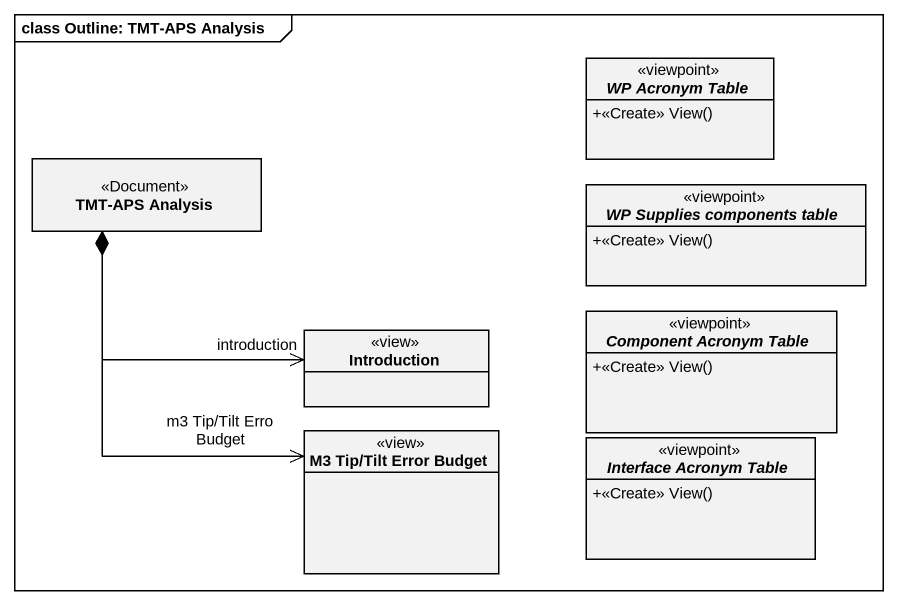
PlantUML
@startuml
mainframe class Outline: TMT-APS Analysis
hide circle
hide empty members
skinparam classAttributeIconSize 0
abstract class "WP Acronym Table" as WP_Acronym_Table <<viewpoint>> {
  +<<Create>> View()
}
class "TMT-APS Analysis" as TMT_APS_Analysis <<Document>>
abstract class "WP Supplies components table" as WP_Supplies_components_table <<viewpoint>> {
  +<<Create>> View()
}
class Introduction <<view>>
abstract class "Component Acronym Table" as Component_Acronym_Table <<viewpoint>> {
  +<<Create>> View()
}
class "M3 Tip/Tilt Error Budget" as M3_Tip_Tilt_Error_Budget <<view>>
abstract class "Interface Acronym Table" as Interface_Acronym_Table <<viewpoint>> {
  +<<Create>> View()
}
TMT_APS_Analysis *--> "introduction" Introduction
TMT_APS_Analysis *--> "m3 Tip/Tilt Erro Budget" M3_Tip_Tilt_Error_Budget
@enduml
